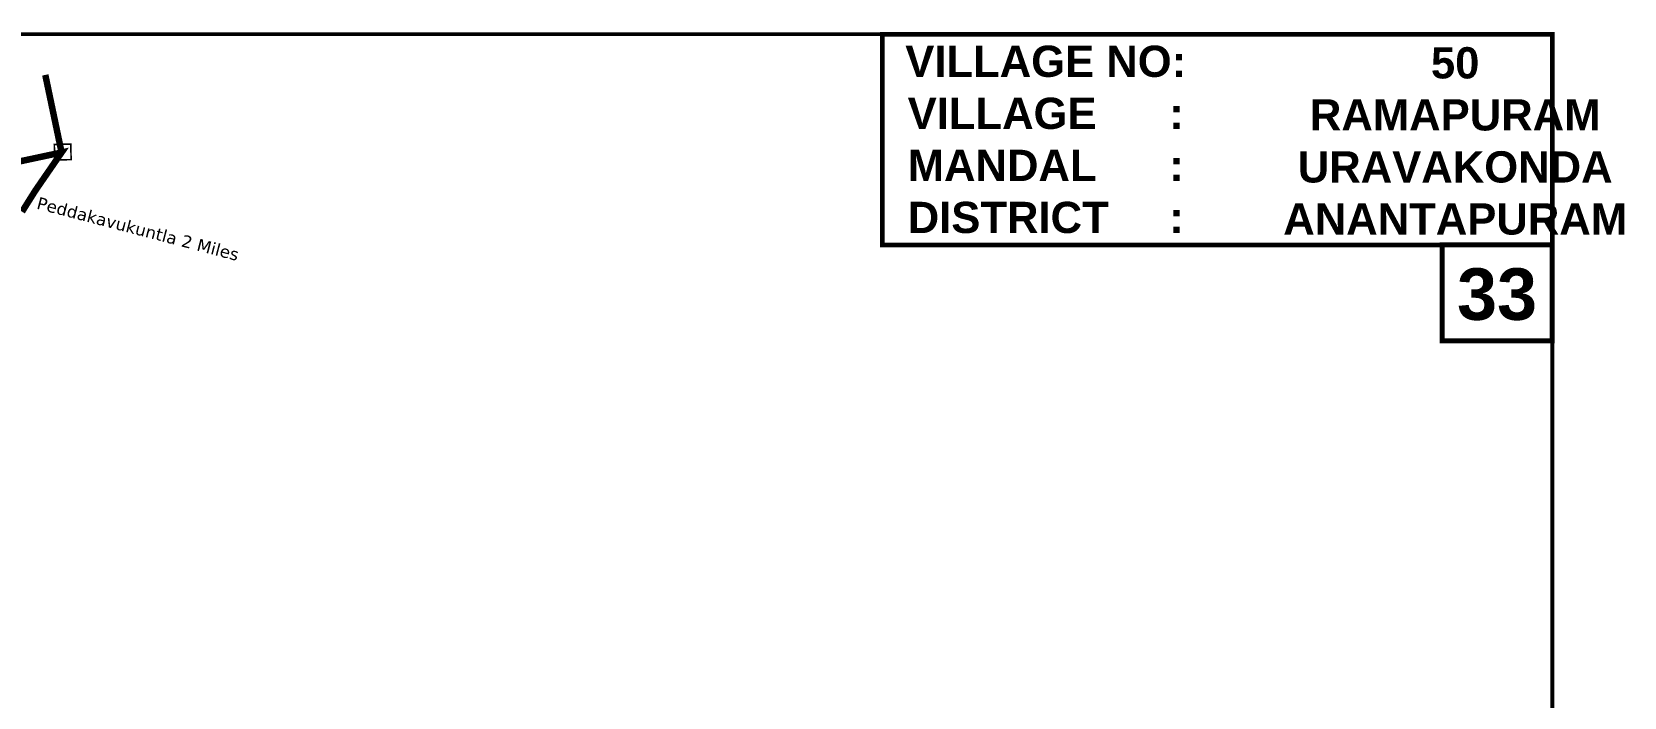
# Model space of a CAD drawing. Header units: inches. Extents: x 736579 to 743654, y 1629743 to 1634507.
# Drawn here: x 741688 to 743654, y 1633412 to 1634233 of the extents above; entities that cross this region are included whole.
import ezdxf

# ---------------------------------------------------------------- set-up
doc = ezdxf.new("R2010")
doc.units = ezdxf.units.IN
doc.header["$MEASUREMENT"] = 0
doc.linetypes.add('ACAD_ISO02W100', pattern=[15, 12, -3])
for name, color, linetype in [('CSMark', 72, 'Continuous'), ('ROADS', 6, 'Continuous'), ('STRUCTURE', 5, 'Continuous'), ('VILLAGE BOUNDRY', 5, 'Continuous'), ('VILLAGE STONES', 240, 'Continuous')]:
    doc.layers.add(name, color=color, linetype=linetype)
doc.styles.get("Standard").update_dxf_attribs({"font": 'verdana.ttf'})

msp = doc.modelspace()

# ---------------------------------------------------------------- linework, layer by layer
at = {"layer": 'CSMark', "color": 5, "const_width": 6.25}
msp.add_lwpolyline([(743565.5, 1633970.2), (743429.4, 1633970.2), (743429.4, 1633851.9), (743565.5, 1633851.9)], close=True, dxfattribs=at)
at = {"layer": 'STRUCTURE', "color": 5, "const_width": 4.65}
msp.add_lwpolyline([(736581.7, 1629793.8), (736581.7, 1634230.2), (743565.5, 1634230.2), (743565.5, 1629793.8)], dxfattribs=at)
at = {"layer": 'STRUCTURE', "color": 5, "const_width": 5.82}
msp.add_lwpolyline([(743565.5, 1634230.2), (742738.4, 1634230.2), (742738.4, 1633970.2), (743565.5, 1633970.2)], close=True, dxfattribs=at)
at = {"layer": 'VILLAGE BOUNDRY', "linetype": 'ACAD_ISO02W100', "ltscale": 2, "const_width": 8}
for points in [[(741725.1, 1634084.3), (741705, 1634180)], [(741647.2, 1634067.7), (741725.1, 1634084.3), (741692.7, 1634037.3), (741676.3, 1634011.2)]]:
    msp.add_lwpolyline(points, dxfattribs=at)
at = {"layer": 'VILLAGE STONES', "const_width": 1.96}
msp.add_lwpolyline([(741716.6, 1634075), (741736.9, 1634075.5), (741736.4, 1634094.7), (741716.1, 1634094.2)], close=True, dxfattribs=at)

# ---------------------------------------------------------------- texts
at = {"layer": 'ROADS', "color": 0, "insert": (741697.1, 1634029.7), "char_height": 15, "width": 255.875, "attachment_point": 1, "rotation": 345.3826}
msp.add_mtext('Peddakavukuntla 2 Miles', dxfattribs=at)
at = {"layer": 'VILLAGE STONES', "attachment_point": 2}
for s, insert, char_height, width in [('{\\fArial|b1|i0|c0|p34;VILLAGE NO:\\PVILLAGE      :\\PMANDAL      :\\PDISTRICT     :}', (742940.1, 1634216.1), 38.527, 359.898), ('{\\fArial|b1|i0|c0|p34;50\\PRAMAPURAM\\PURAVAKONDA^JANANTAPURAM }', (743445.6, 1634214.2), 38.527, 632.865), ('{\\fArial|b1|i0|c0|p34;\\C6;33}', (743497.3, 1633941.4), 63.596, 95.51)]:
    msp.add_mtext(s, dxfattribs=dict(at, insert=insert, char_height=char_height, width=width))

doc.saveas('drawing.dxf')
